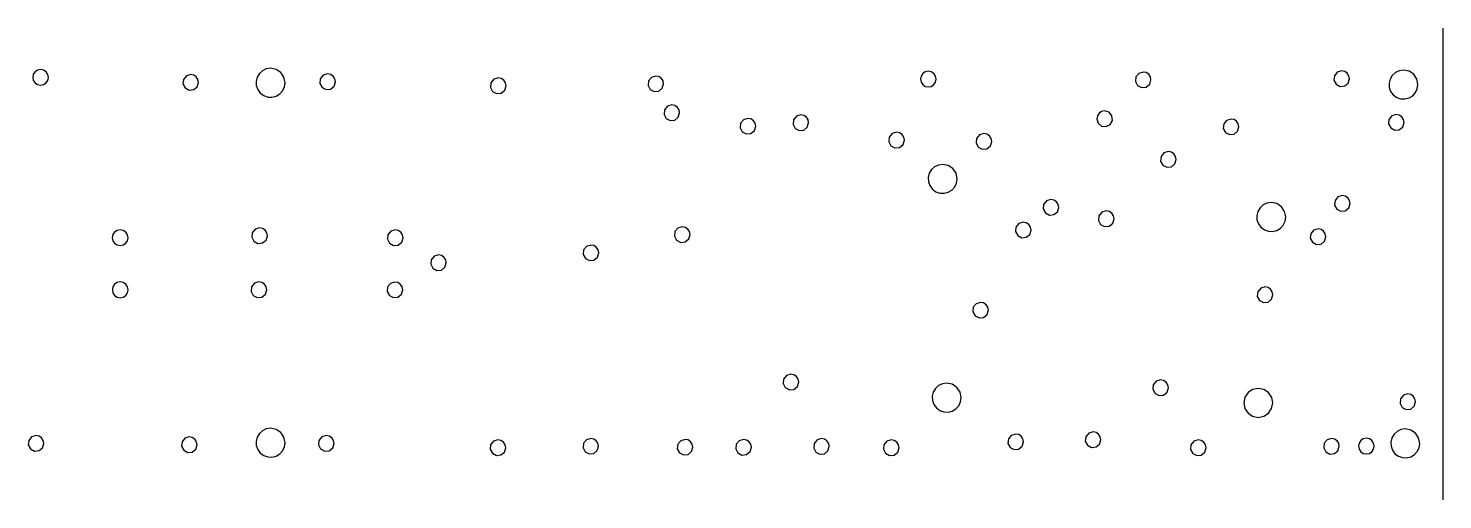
# Model space of a CAD drawing. Extents: x 16 to 229, y 780 to 851.
import ezdxf

# ---------------------------------------------------------------- set-up
doc = ezdxf.new("R2010")
doc.units = 0

msp = doc.modelspace()

# ---------------------------------------------------------------- linework, layer by layer
at = {"layer": 'cut_line', "color": 7}
msp.add_lwpolyline([(229.05462, 851.271216), (229.05462, 780.24227)], dxfattribs=at)
at = {"layer": 'milled_holes', "color": 18}
for points in [[(52.627068, 845.235459), (51.987267, 845.139654), (51.414834, 844.867732), (50.94455, 844.442933), (50.611197, 843.888497), (50.454868, 843.260735), (50.48703, 842.627816), (50.699524, 842.030767), (51.084187, 841.510615), (51.604339, 841.125952), (52.201388, 840.913458), (52.834307, 840.881296), (53.462069, 841.037625), (54.016505, 841.370978), (54.441304, 841.841262), (54.713226, 842.413695), (54.809031, 843.053496), (54.642939, 843.888497), (54.169949, 844.596377), (53.462069, 845.069367), (52.627068, 845.235459), (52.627068, 845.235459)], [(18.015911, 845.058885), (17.554656, 844.965762), (17.17799, 844.711806), (16.924034, 844.33514), (16.830911, 843.873885), (16.924034, 843.41263), (17.17799, 843.035964), (17.554656, 842.782008), (18.015911, 842.688885), (18.477166, 842.782008), (18.853832, 843.035964), (19.107788, 843.41263), (19.200911, 843.873885), (19.110708, 844.327365), (18.853832, 844.711806), (18.469391, 844.968682), (18.015911, 845.058885), (18.015911, 845.058885)], [(40.613049, 844.300523), (39.954698, 844.100814), (39.518252, 843.569003), (39.450819, 842.884341), (39.775128, 842.277602), (40.381867, 841.953293), (41.066529, 842.020726), (41.59834, 842.457172), (41.798049, 843.115523), (41.707846, 843.569003), (41.45097, 843.953444), (41.066529, 844.21032), (40.613049, 844.300523), (40.613049, 844.300523)], [(61.215984, 844.389878), (60.557633, 844.190169), (60.121187, 843.658358), (60.053754, 842.973696), (60.378063, 842.366957), (60.984802, 842.042648), (61.669464, 842.110081), (62.201275, 842.546527), (62.400984, 843.204878), (62.310781, 843.658358), (62.053905, 844.042799), (61.669464, 844.299675), (61.215984, 844.389878), (61.215984, 844.389878)], [(86.887375, 843.778123), (86.229024, 843.578414), (85.792578, 843.046603), (85.725145, 842.361941), (86.049454, 841.755202), (86.656193, 841.430893), (87.340855, 841.498326), (87.872666, 841.934772), (88.072375, 842.593123), (87.979252, 843.054378), (87.725296, 843.431044), (87.34863, 843.685), (86.887375, 843.778123), (86.887375, 843.778123)], [(110.60988, 844.069871), (109.951529, 843.870162), (109.515083, 843.338351), (109.44765, 842.653689), (109.771959, 842.04695), (110.378698, 841.722641), (111.06336, 841.790074), (111.595171, 842.22652), (111.79488, 842.884871), (111.704677, 843.338351), (111.447801, 843.722792), (111.06336, 843.979668), (110.60988, 844.069871), (110.60988, 844.069871)], [(151.62315, 844.79802), (151.161895, 844.704897), (150.785229, 844.450941), (150.531273, 844.074275), (150.43815, 843.61302), (150.531273, 843.151765), (150.785229, 842.775099), (151.161895, 842.521143), (151.62315, 842.42802), (152.084405, 842.521143), (152.461071, 842.775099), (152.715027, 843.151765), (152.80815, 843.61302), (152.717947, 844.0665), (152.461071, 844.450941), (152.07663, 844.707817), (151.62315, 844.79802), (151.62315, 844.79802)], [(183.96257, 844.679002), (183.304219, 844.479293), (182.867773, 843.947482), (182.80034, 843.26282), (183.124649, 842.656081), (183.731388, 842.331772), (184.41605, 842.399205), (184.947861, 842.835651), (185.14757, 843.494002), (185.057367, 843.947482), (184.800491, 844.331923), (184.41605, 844.588799), (183.96257, 844.679002), (183.96257, 844.679002)], [(213.84581, 844.855515), (213.187459, 844.655806), (212.751013, 844.123995), (212.68358, 843.439333), (213.007889, 842.832594), (213.614628, 842.508285), (214.29929, 842.575718), (214.831101, 843.012164), (215.03081, 843.670515), (214.940607, 844.123995), (214.683731, 844.508436), (214.29929, 844.765312), (213.84581, 844.855515), (213.84581, 844.855515)], [(223.1476, 844.970032), (222.507799, 844.874227), (221.935366, 844.602305), (221.465082, 844.177506), (221.131729, 843.62307), (220.9754, 842.995308), (221.007562, 842.362389), (221.220056, 841.76534), (221.604719, 841.245188), (222.124871, 840.860525), (222.72192, 840.648031), (223.354839, 840.615869), (223.982601, 840.772198), (224.537037, 841.105551), (224.961836, 841.575835), (225.233758, 842.148268), (225.329563, 842.788069), (225.163471, 843.62307), (224.690481, 844.33095), (223.982601, 844.80394), (223.1476, 844.970032), (223.1476, 844.970032)], [(113.01207, 839.718675), (112.353719, 839.518966), (111.917273, 838.987155), (111.84984, 838.302493), (112.174149, 837.695754), (112.780888, 837.371445), (113.46555, 837.438878), (113.997361, 837.875324), (114.19707, 838.533675), (114.106867, 838.987155), (113.849991, 839.371596), (113.46555, 839.628472), (113.01207, 839.718675), (113.01207, 839.718675)], [(176.98839, 837.631087), (177.188099, 836.972736), (177.71991, 836.53629), (178.404572, 836.468857), (179.011311, 836.793166), (179.33562, 837.399905), (179.268187, 838.084567), (178.831741, 838.616378), (178.17339, 838.816087), (177.71991, 838.725884), (177.335469, 838.469008), (177.078593, 838.084567), (176.98839, 837.631087), (176.98839, 837.631087)], [(124.47157, 837.69365), (123.813219, 837.493941), (123.376773, 836.96213), (123.30934, 836.277468), (123.633649, 835.670729), (124.240388, 835.34642), (124.92505, 835.413853), (125.456861, 835.850299), (125.65657, 836.50865), (125.566367, 836.96213), (125.309491, 837.346571), (124.92505, 837.603447), (124.47157, 837.69365), (124.47157, 837.69365)], [(132.43407, 838.212815), (131.775719, 838.013106), (131.339273, 837.481295), (131.27184, 836.796633), (131.596149, 836.189894), (132.202888, 835.865585), (132.88755, 835.933018), (133.419361, 836.369464), (133.61907, 837.027815), (133.528867, 837.481295), (133.271991, 837.865736), (132.88755, 838.122612), (132.43407, 838.212815), (132.43407, 838.212815)], [(197.1895, 837.59752), (196.531149, 837.397811), (196.094703, 836.866), (196.02727, 836.181338), (196.351579, 835.574599), (196.958318, 835.25029), (197.64298, 835.317723), (198.174791, 835.754169), (198.3745, 836.41252), (198.284297, 836.866), (198.027421, 837.250441), (197.64298, 837.507317), (197.1895, 837.59752), (197.1895, 837.59752)], [(222.06163, 838.270616), (221.403279, 838.070907), (220.966833, 837.539096), (220.8994, 836.854434), (221.223709, 836.247695), (221.830448, 835.923386), (222.51511, 835.990819), (223.046921, 836.427265), (223.24663, 837.085616), (223.156427, 837.539096), (222.899551, 837.923537), (222.51511, 838.180413), (222.06163, 838.270616), (222.06163, 838.270616)], [(146.84514, 835.59282), (146.186789, 835.393111), (145.750343, 834.8613), (145.68291, 834.176638), (146.007219, 833.569899), (146.613958, 833.24559), (147.29862, 833.313023), (147.830431, 833.749469), (148.03014, 834.40782), (147.939937, 834.8613), (147.683061, 835.245741), (147.29862, 835.502617), (146.84514, 835.59282), (146.84514, 835.59282)], [(159.98851, 835.405076), (159.330159, 835.205367), (158.893713, 834.673556), (158.82628, 833.988894), (159.150589, 833.382155), (159.757328, 833.057846), (160.44199, 833.125279), (160.973801, 833.561725), (161.17351, 834.220076), (161.083307, 834.673556), (160.826431, 835.057997), (160.44199, 835.314873), (159.98851, 835.405076), (159.98851, 835.405076)], [(187.75652, 832.683885), (187.098169, 832.484176), (186.661723, 831.952365), (186.59429, 831.267703), (186.918599, 830.660964), (187.525338, 830.336655), (188.21, 830.404088), (188.741811, 830.840534), (188.94152, 831.498885), (188.851317, 831.952365), (188.594441, 832.336806), (188.21, 832.593682), (187.75652, 832.683885), (187.75652, 832.683885)], [(153.79839, 830.76294), (153.158589, 830.667135), (152.586156, 830.395213), (152.115872, 829.970414), (151.782519, 829.415978), (151.62619, 828.788216), (151.658352, 828.155297), (151.870846, 827.558248), (152.255509, 827.038096), (152.775661, 826.653433), (153.37271, 826.440939), (154.005629, 826.408777), (154.633391, 826.565106), (155.187827, 826.898459), (155.612626, 827.368743), (155.884548, 827.941176), (155.980353, 828.580977), (155.814261, 829.415978), (155.341271, 830.123858), (154.633391, 830.596848), (153.79839, 830.76294), (153.79839, 830.76294)], [(213.94206, 826.055955), (213.283709, 825.856246), (212.847263, 825.324435), (212.77983, 824.639773), (213.104139, 824.033034), (213.710878, 823.708725), (214.39554, 823.776158), (214.927351, 824.212604), (215.12706, 824.870955), (215.036857, 825.324435), (214.779981, 825.708876), (214.39554, 825.965752), (213.94206, 826.055955), (213.94206, 826.055955)], [(170.08583, 825.475633), (169.427479, 825.275924), (168.991033, 824.744113), (168.9236, 824.059451), (169.247909, 823.452712), (169.854648, 823.128403), (170.53931, 823.195836), (171.071121, 823.632282), (171.27083, 824.290633), (171.180627, 824.744113), (170.923751, 825.128554), (170.53931, 825.38543), (170.08583, 825.475633), (170.08583, 825.475633)], [(203.23973, 825.025086), (202.599929, 824.929281), (202.027496, 824.657359), (201.557212, 824.23256), (201.223859, 823.678124), (201.06753, 823.050362), (201.099692, 822.417443), (201.312186, 821.820394), (201.696849, 821.300242), (202.217001, 820.915579), (202.81405, 820.703085), (203.446969, 820.670923), (204.074731, 820.827252), (204.629167, 821.160605), (205.053966, 821.630889), (205.325888, 822.203322), (205.421693, 822.843123), (205.255601, 823.678124), (204.782611, 824.386004), (204.074731, 824.858994), (203.23973, 825.025086), (203.23973, 825.025086)], [(165.91872, 822.061387), (165.260369, 821.861678), (164.823923, 821.329867), (164.75649, 820.645205), (165.080799, 820.038466), (165.687538, 819.714157), (166.3722, 819.78159), (166.904011, 820.218036), (167.10372, 820.876387), (167.013517, 821.329867), (166.756641, 821.714308), (166.3722, 821.971184), (165.91872, 822.061387), (165.91872, 822.061387)], [(178.39592, 823.749192), (177.737569, 823.549483), (177.301123, 823.017672), (177.23369, 822.33301), (177.557999, 821.726271), (178.164738, 821.401962), (178.8494, 821.469395), (179.381211, 821.905841), (179.58092, 822.564192), (179.490717, 823.017672), (179.233841, 823.402113), (178.8494, 823.658989), (178.39592, 823.749192), (178.39592, 823.749192)], [(29.995861, 820.905564), (29.534606, 820.812441), (29.15794, 820.558485), (28.903984, 820.181819), (28.810861, 819.720564), (28.903984, 819.259309), (29.15794, 818.882643), (29.534606, 818.628687), (29.995861, 818.535564), (30.457116, 818.628687), (30.833782, 818.882643), (31.087738, 819.259309), (31.180861, 819.720564), (31.090658, 820.174044), (30.833782, 820.558485), (30.449341, 820.815361), (29.995861, 820.905564), (29.995861, 820.905564)], [(50.960217, 821.204698), (50.301866, 821.004989), (49.86542, 820.473178), (49.797987, 819.788516), (50.122296, 819.181777), (50.729035, 818.857468), (51.413697, 818.924901), (51.945508, 819.361347), (52.145217, 820.019698), (52.055014, 820.473178), (51.798138, 820.857619), (51.413697, 821.114495), (50.960217, 821.204698), (50.960217, 821.204698)], [(71.388626, 820.898789), (70.730275, 820.69908), (70.293829, 820.167269), (70.226396, 819.482607), (70.550705, 818.875868), (71.157444, 818.551559), (71.842106, 818.618992), (72.373917, 819.055438), (72.573626, 819.713789), (72.483423, 820.167269), (72.226547, 820.55171), (71.842106, 820.808586), (71.388626, 820.898789), (71.388626, 820.898789)], [(114.59233, 821.367417), (113.933979, 821.167708), (113.497533, 820.635897), (113.4301, 819.951235), (113.754409, 819.344496), (114.361148, 819.020187), (115.04581, 819.08762), (115.577621, 819.524066), (115.77733, 820.182417), (115.687127, 820.635897), (115.430251, 821.020338), (115.04581, 821.277214), (114.59233, 821.367417), (114.59233, 821.367417)], [(210.28856, 821.048631), (209.630209, 820.848922), (209.193763, 820.317111), (209.12633, 819.632449), (209.450639, 819.02571), (210.057378, 818.701401), (210.74204, 818.768834), (211.273851, 819.20528), (211.47356, 819.863631), (211.383357, 820.317111), (211.126481, 820.701552), (210.74204, 820.958428), (210.28856, 821.048631), (210.28856, 821.048631)], [(100.84801, 818.614305), (100.189659, 818.414596), (99.753213, 817.882785), (99.68578, 817.198123), (100.010089, 816.591384), (100.616828, 816.267075), (101.30149, 816.334508), (101.833301, 816.770954), (102.03301, 817.429305), (101.939887, 817.89056), (101.685931, 818.267226), (101.309265, 818.521182), (100.84801, 818.614305), (100.84801, 818.614305)], [(77.892227, 817.131638), (77.233876, 816.931929), (76.79743, 816.400118), (76.729997, 815.715456), (77.054306, 815.108717), (77.661045, 814.784408), (78.345707, 814.851841), (78.877518, 815.288287), (79.077227, 815.946638), (78.987024, 816.400118), (78.730148, 816.784559), (78.345707, 817.041435), (77.892227, 817.131638), (77.892227, 817.131638)], [(30.001995, 813.05126), (29.54074, 812.958137), (29.164074, 812.704181), (28.910118, 812.327515), (28.816995, 811.86626), (28.910118, 811.405005), (29.164074, 811.028339), (29.54074, 810.774383), (30.001995, 810.68126), (30.46325, 810.774383), (30.839916, 811.028339), (31.093872, 811.405005), (31.186995, 811.86626), (31.096792, 812.31974), (30.839916, 812.704181), (30.455475, 812.961057), (30.001995, 813.05126), (30.001995, 813.05126)], [(50.870129, 813.05126), (50.211778, 812.851551), (49.775332, 812.31974), (49.707899, 811.635078), (50.032208, 811.028339), (50.638947, 810.70403), (51.323609, 810.771463), (51.85542, 811.207909), (52.055129, 811.86626), (51.964926, 812.31974), (51.70805, 812.704181), (51.323609, 812.961057), (50.870129, 813.05126), (50.870129, 813.05126)], [(71.345932, 813.03703), (70.687581, 812.837321), (70.251135, 812.30551), (70.183702, 811.620848), (70.508011, 811.014109), (71.11475, 810.6898), (71.799412, 810.757233), (72.331223, 811.193679), (72.530932, 811.85203), (72.440729, 812.30551), (72.183853, 812.689951), (71.799412, 812.946827), (71.345932, 813.03703), (71.345932, 813.03703)], [(202.31474, 812.29906), (201.656389, 812.099351), (201.219943, 811.56754), (201.15251, 810.882878), (201.476819, 810.276139), (202.083558, 809.95183), (202.76822, 810.019263), (203.300031, 810.455709), (203.49974, 811.11406), (203.409537, 811.56754), (203.152661, 811.951981), (202.76822, 812.208857), (202.31474, 812.29906), (202.31474, 812.29906)], [(159.50017, 809.97508), (158.841819, 809.775371), (158.405373, 809.24356), (158.33794, 808.558898), (158.662249, 807.952159), (159.268988, 807.62785), (159.95365, 807.695283), (160.485461, 808.131729), (160.68517, 808.79008), (160.594967, 809.24356), (160.338091, 809.628001), (159.95365, 809.884877), (159.50017, 809.97508), (159.50017, 809.97508)], [(130.94792, 799.15453), (130.289569, 798.954821), (129.853123, 798.42301), (129.78569, 797.738348), (130.109999, 797.131609), (130.716738, 796.8073), (131.4014, 796.874733), (131.933211, 797.311179), (132.13292, 797.96953), (132.042717, 798.42301), (131.785841, 798.807451), (131.4014, 799.064327), (130.94792, 799.15453), (130.94792, 799.15453)], [(154.39455, 797.808043), (153.754749, 797.712238), (153.182316, 797.440316), (152.712032, 797.015517), (152.378679, 796.461081), (152.22235, 795.833319), (152.254512, 795.2004), (152.467006, 794.603351), (152.851669, 794.083199), (153.371821, 793.698536), (153.96887, 793.486042), (154.601789, 793.45388), (155.229551, 793.610209), (155.783987, 793.943562), (156.208786, 794.413846), (156.480708, 794.986279), (156.576513, 795.62608), (156.410421, 796.461081), (155.937431, 797.168961), (155.229551, 797.641951), (154.39455, 797.808043), (154.39455, 797.808043)], [(186.59361, 798.29222), (185.935259, 798.092511), (185.498813, 797.5607), (185.43138, 796.876038), (185.755689, 796.269299), (186.362428, 795.94499), (187.04709, 796.012423), (187.578901, 796.448869), (187.77861, 797.10722), (187.688407, 797.5607), (187.431531, 797.945141), (187.04709, 798.202017), (186.59361, 798.29222), (186.59361, 798.29222)], [(201.29778, 797.014343), (200.448461, 796.842874), (199.754899, 796.375261), (199.287286, 795.681699), (199.115817, 794.83238), (199.287286, 793.983061), (199.754899, 793.289499), (200.448461, 792.821886), (201.29778, 792.650417), (202.147099, 792.821886), (202.840661, 793.289499), (203.308274, 793.983061), (203.479743, 794.83238), (203.313651, 795.667381), (202.840661, 796.375261), (202.132781, 796.848251), (201.29778, 797.014343), (201.29778, 797.014343)], [(223.78862, 796.18022), (223.130269, 795.980511), (222.693823, 795.4487), (222.62639, 794.764038), (222.950699, 794.157299), (223.557438, 793.83299), (224.2421, 793.900423), (224.773911, 794.336869), (224.97362, 794.99522), (224.883417, 795.4487), (224.626541, 795.833141), (224.2421, 796.090017), (223.78862, 796.18022), (223.78862, 796.18022)], [(17.328106, 789.92095), (16.669755, 789.721241), (16.233309, 789.18943), (16.165876, 788.504768), (16.490185, 787.898029), (17.096924, 787.57372), (17.781586, 787.641153), (18.313397, 788.077599), (18.513106, 788.73595), (18.422903, 789.18943), (18.166027, 789.573871), (17.781586, 789.830747), (17.328106, 789.92095), (17.328106, 789.92095)], [(52.627068, 791.003333), (51.987267, 790.907528), (51.414834, 790.635606), (50.94455, 790.210807), (50.611197, 789.656371), (50.454868, 789.028609), (50.48703, 788.39569), (50.699524, 787.798641), (51.084187, 787.278489), (51.604339, 786.893826), (52.201388, 786.681332), (52.834307, 786.64917), (53.462069, 786.805499), (54.016505, 787.138852), (54.441304, 787.609136), (54.713226, 788.181569), (54.809031, 788.82137), (54.642939, 789.656371), (54.169949, 790.364251), (53.462069, 790.837241), (52.627068, 791.003333), (52.627068, 791.003333)], [(61.00761, 789.91417), (60.349259, 789.714461), (59.912813, 789.18265), (59.84538, 788.497988), (60.169689, 787.891249), (60.776428, 787.56694), (61.46109, 787.634373), (61.992901, 788.070819), (62.19261, 788.72917), (62.102407, 789.18265), (61.845531, 789.567091), (61.46109, 789.823967), (61.00761, 789.91417), (61.00761, 789.91417)], [(164.7708, 790.14403), (164.112449, 789.944321), (163.676003, 789.41251), (163.60857, 788.727848), (163.932879, 788.121109), (164.539618, 787.7968), (165.22428, 787.864233), (165.756091, 788.300679), (165.9558, 788.95903), (165.865597, 789.41251), (165.608721, 789.796951), (165.22428, 790.053827), (164.7708, 790.14403), (164.7708, 790.14403)], [(176.42519, 790.47032), (175.766839, 790.270611), (175.330393, 789.7388), (175.26296, 789.054138), (175.587269, 788.447399), (176.194008, 788.12309), (176.87867, 788.190523), (177.410481, 788.626969), (177.61019, 789.28532), (177.519987, 789.7388), (177.263111, 790.123241), (176.87867, 790.380117), (176.42519, 790.47032), (176.42519, 790.47032)], [(223.41225, 790.904343), (222.772449, 790.808538), (222.200016, 790.536616), (221.729732, 790.111817), (221.396379, 789.557381), (221.24005, 788.929619), (221.272212, 788.2967), (221.484706, 787.699651), (221.869369, 787.179499), (222.389521, 786.794836), (222.98657, 786.582342), (223.619489, 786.55018), (224.247251, 786.706509), (224.801687, 787.039862), (225.226486, 787.510146), (225.498408, 788.082579), (225.594213, 788.72238), (225.428121, 789.557381), (224.955131, 790.265261), (224.247251, 790.738251), (223.41225, 790.904343), (223.41225, 790.904343)], [(40.397808, 789.71251), (39.739457, 789.512801), (39.303011, 788.98099), (39.235578, 788.296328), (39.559887, 787.689589), (40.166626, 787.36528), (40.851288, 787.432713), (41.383099, 787.869159), (41.582808, 788.52751), (41.492605, 788.98099), (41.235729, 789.365431), (40.851288, 789.622307), (40.397808, 789.71251), (40.397808, 789.71251)], [(86.852219, 789.26653), (86.193868, 789.066821), (85.757422, 788.53501), (85.689989, 787.850348), (86.014298, 787.243609), (86.621037, 786.9193), (87.305699, 786.986733), (87.83751, 787.423179), (88.037219, 788.08153), (87.947016, 788.53501), (87.69014, 788.919451), (87.305699, 789.176327), (86.852219, 789.26653), (86.852219, 789.26653)], [(100.8203, 789.48241), (100.161949, 789.282701), (99.725503, 788.75089), (99.65807, 788.066228), (99.982379, 787.459489), (100.589118, 787.13518), (101.27378, 787.202613), (101.805591, 787.639059), (102.0053, 788.29741), (101.912177, 788.758665), (101.658221, 789.135331), (101.281555, 789.389287), (100.8203, 789.48241), (100.8203, 789.48241)], [(115.01711, 789.33623), (114.358759, 789.136521), (113.922313, 788.60471), (113.85488, 787.920048), (114.179189, 787.313309), (114.785928, 786.989), (115.47059, 787.056433), (116.002401, 787.492879), (116.20211, 788.15123), (116.111907, 788.60471), (115.855031, 788.989151), (115.47059, 789.246027), (115.01711, 789.33623), (115.01711, 789.33623)], [(123.80849, 789.3286), (123.150139, 789.128891), (122.713693, 788.59708), (122.64626, 787.912418), (122.970569, 787.305679), (123.577308, 786.98137), (124.26197, 787.048803), (124.793781, 787.485249), (124.99349, 788.1436), (124.903287, 788.59708), (124.646411, 788.981521), (124.26197, 789.238397), (123.80849, 789.3286), (123.80849, 789.3286)], [(135.54384, 789.44335), (134.885489, 789.243641), (134.449043, 788.71183), (134.38161, 788.027168), (134.705919, 787.420429), (135.312658, 787.09612), (135.99732, 787.163553), (136.529131, 787.599999), (136.72884, 788.25835), (136.638637, 788.71183), (136.381761, 789.096271), (135.99732, 789.353147), (135.54384, 789.44335), (135.54384, 789.44335)], [(146.04091, 789.25615), (145.382559, 789.056441), (144.946113, 788.52463), (144.87868, 787.839968), (145.202989, 787.233229), (145.809728, 786.90892), (146.49439, 786.976353), (147.026201, 787.412799), (147.22591, 788.07115), (147.135707, 788.52463), (146.878831, 788.909071), (146.49439, 789.165947), (146.04091, 789.25615), (146.04091, 789.25615)], [(192.26164, 789.24236), (191.603289, 789.042651), (191.166843, 788.51084), (191.09941, 787.826178), (191.423719, 787.219439), (192.030458, 786.89513), (192.71512, 786.962563), (193.246931, 787.399009), (193.44664, 788.05736), (193.356437, 788.51084), (193.099561, 788.895281), (192.71512, 789.152157), (192.26164, 789.24236), (192.26164, 789.24236)], [(212.30858, 789.47484), (211.650229, 789.275131), (211.213783, 788.74332), (211.14635, 788.058658), (211.470659, 787.451919), (212.077398, 787.12761), (212.76206, 787.195043), (213.293871, 787.631489), (213.49358, 788.28984), (213.403377, 788.74332), (213.146501, 789.127761), (212.76206, 789.384637), (212.30858, 789.47484), (212.30858, 789.47484)], [(217.5576, 789.5034), (217.096345, 789.410277), (216.719679, 789.156321), (216.465723, 788.779655), (216.3726, 788.3184), (216.465723, 787.857145), (216.719679, 787.480479), (217.096345, 787.226523), (217.5576, 787.1334), (218.018855, 787.226523), (218.395521, 787.480479), (218.649477, 787.857145), (218.7426, 788.3184), (218.652397, 788.77188), (218.395521, 789.156321), (218.01108, 789.413197), (217.5576, 789.5034), (217.5576, 789.5034)]]:
    msp.add_lwpolyline(points, dxfattribs=at)

doc.saveas('drawing.dxf')
